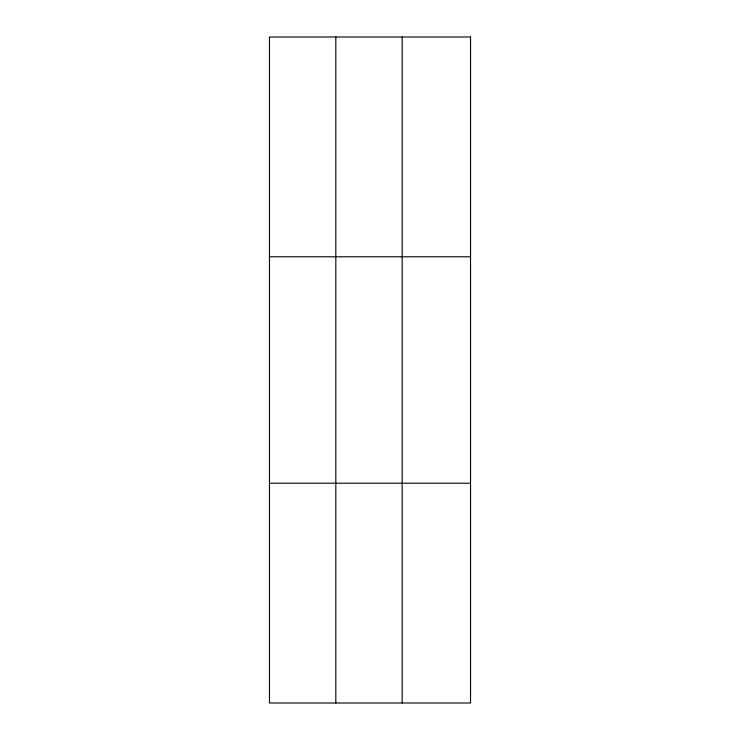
<?xml version="1.0" encoding="UTF-8"?>
<svg xmlns="http://www.w3.org/2000/svg" width="740" height="740" viewBox="0 0 740 740"><rect width="100%" height="100%" fill="white"/><g stroke="black" fill="none" stroke-linecap="round" stroke-linejoin="round"><path stroke-width="1.11" d="M335.821 703L335.821 37M402.171 703L402.171 37M269.462 256.78L470.538 256.78M269.462 483.22L470.538 483.22M470.538 37L470.538 703L269.462 703L269.462 37L470.538 37"/></g></svg>
